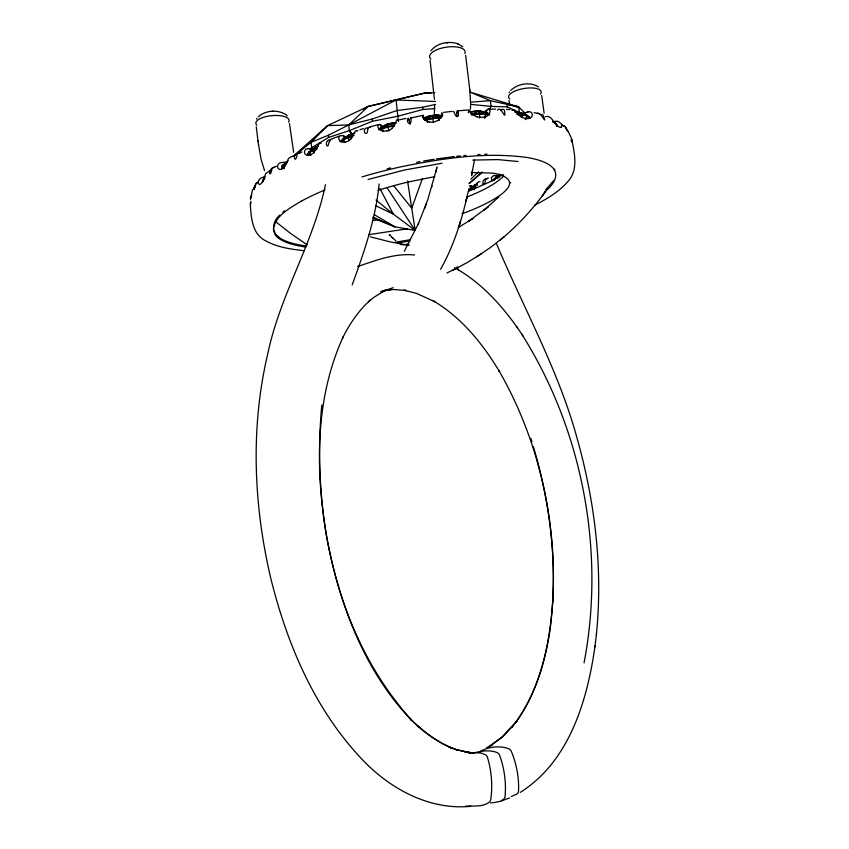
<?xml version="1.0" encoding="UTF-8"?>
<svg xmlns="http://www.w3.org/2000/svg" width="849" height="849" viewBox="0 0 849 849"><rect width="100%" height="100%" fill="white"/><g stroke="black" fill="none" stroke-linecap="round" stroke-linejoin="round"><path stroke-width="1.27" d="M434.592 105.35L434.348 114.413M470.505 109.118L470.548 105.308M410.916 118.711C412.296 127.053 405.1 122.734 408.146 118.16A26.425 3.704 79.7 0 1 408.592 118.584L409.547 121.471M441.989 116.228L441.692 113.724M552.657 602.482C555.798 549.876 548.305 496.952 533.342 446.532M553.198 591.297C551.224 636.983 542.66 684.708 515.545 722.626L516.585 721.162L501.579 737.622L490.329 745.984L492.452 744.7L486.519 748.001M596.38 634.596C603.055 568.65 594.979 501.748 577.055 438.126C558.493 370.228 523.791 308.58 496.665 244.045M479.526 118.032L479.781 113.108L478.231 111.251L476.926 111.166M554.588 123.073L556.657 124.432L556.774 126.268L556.445 124.092L552.593 121.428M273.452 228.784C275.808 214.967 290.39 207.952 301.14 201.181M520.278 792.382C569.499 761.32 587.402 700.287 595.064 645.781M594.937 646.874L596.497 633.587M379.121 183.936C375.757 218.84 364.072 252.142 352.197 284.893M321.792 405.037C311.732 515.067 335.652 635.519 411.107 719.581L409.802 718.233C422.271 730.787 436.619 741.835 453.122 748.542L450.67 747.576L457.929 750.113L471.959 752.925L467.937 752.49L480.821 752.936L485.724 754.846A7.365 6.123 86 0 1 487.273 756.756C491.55 770.383 492.781 785.643 490.743 799.769A7.492 6.187 84.2 0 1 489.13 802.326C482.519 807.038 473.509 805.913 465.804 806.051M251.081 197.138L252.45 189.921L255.188 186.727M250.89 201.171L250.752 203.951M282.027 168.24L282.155 166.011L287.875 160.843L282.155 166.011L284.319 168.611M474.464 159.909L471.535 175.743L472.553 170.416M264.708 178.237L263.201 179.956L263.052 181.495M584.059 662.899C605.39 551.171 582.647 430.634 521.933 334.432M325.454 184.668C313.398 243.047 280.202 294.539 267.976 352.972C250.37 426.506 253.458 503.956 270.534 577.278C286.559 642.555 313.631 707.153 359.849 756.958C387.813 787.628 428.098 810.445 470.728 806.338M367.659 128.624C368.286 137.75 361.058 131.807 366.121 127.966A23.061 8.055 75.2 0 1 367.352 128.263L368.179 128.624M468.255 191.492L465.899 201.531L466.929 197.255C461.113 222.183 453.239 246.9 440.578 269.271M435.749 172.368L437.055 166.924M436.747 168.187L427.726 199.876L418.313 223.903M281.91 166.786L281.9 168.463L281.804 167.423M439.039 120.632L439.506 117.173L442 115.708C435.813 114.328 429.244 115.326 423.715 118.393C429.392 119.974 435.25 116.313 441.13 117.417M410.99 117.905L422.664 115.411L423.311 118.69L427.418 121.598M329.306 141.21L328.308 145.296A1.157 0.817 -58.9 0 1 326.95 145.795C325.305 143.226 327.289 138.822 330.696 140M484.843 118L486.201 112.344L480.343 111.017L473.509 111.304L470.463 112.376M458.089 111.994C459.67 118.733 455.351 116.939 456.953 111.569A30.797 3.799 84.7 0 1 457.091 111.261L457.834 111.24A6.633 0.817 85.4 0 1 458.089 112.079M431.886 186.695L432.088 186.016M460.338 221.939L459.213 225.516L460.604 221.111M263.052 180.975L265.726 173.514L269.122 171.286M499.7 174.162L498.395 177.961M432.661 115.475L433.468 122.532M422.473 178.407L411.733 208.196L415.182 230.397L394.827 226.81L372.902 217.981M424.617 208.642L426.474 203.516M521.955 117.661L522.719 114.297L519.662 112.418L515.152 112.036M263.201 179.956L262.946 180.837L264.464 178.99M307.826 154.147L308.824 152.247L312.697 149.997L316.847 148.808L316.921 149.382L310.575 151.78L307.54 154.815L307.465 154.253M418.695 223.043L404.336 251.304M484.386 117.937L486.074 114.35L489.65 114.965M281.974 167.338L286.951 162.955L284.776 163.73L284.893 164.695M489.321 113.479C493.025 107.08 480.757 109.617 495.657 109.086M489.279 109.861L491.147 106.38L490.351 100.67L470.208 92.148L518.654 106.889L525.117 113.278M256.536 119.072L256.929 118.382M509.23 92.573L509.538 92.01M474.697 188.807L477.096 182.928L478.942 181.718A16.248 9.339 68.4 0 1 479.908 181.707M525.531 119.624L527.303 115.411L519.662 112.418L514.972 112.057M494.182 180.009L494.054 179.128L499.626 174.395L494.054 179.128L493.694 180.338L498.31 176.772L499.562 176.762M285.062 165.863L288.522 158.434L291.345 156.694M553.506 180.805L545.727 189.72M251.644 194.644L250.391 198.379A9.159 0.987 -74 0 0 250.826 197.382M342.54 140.138L343.898 138.143L348.748 135.012L354.712 133.102L348.748 135.012M430.889 50.791C437.097 42.8 449.163 40.635 458.396 43.999L457.76 43.745L462.747 46.791M525.255 119.507L527.441 116.398L529.776 118.308M500.241 239.97C517.519 225.94 532.556 209.321 545.705 191.407M542.352 195.864L545.461 191.715M263.243 180.359L263.551 179.33M314.321 152.067L318.311 144.426L320.36 143.279M264.771 178.789L264.145 179.532L264.028 178.587M279.852 215.126C272.041 221.101 270.725 234.611 280.329 239.376A85.813 25.597 -6.7 0 0 305.98 247.07M340.067 141.73L342.879 139.268L352.526 136.158L352.6 136.742L345.214 138.843L340.64 141.879L340.566 141.305C338.358 140.159 337.881 135.882 340.99 135.691A17.956 9.201 77.5 0 1 341.807 135.617M379.354 129.228C383.419 124.601 390.232 122.564 396.26 123.094M344.715 142.229L342.879 139.268L343.898 138.143L347.103 137.602M350.924 139.151L355.147 131.446L356.389 130.788M485.734 112.917L485.416 111.007L486.053 110.37M510.716 90.44C517.763 83.616 530.105 81.44 538.489 86.98M469.094 189.125L476.968 183.925L470.516 187.725L468.499 190.314L475.631 187.045L473.02 187.236L469.094 189.125L469.21 189.996M503.765 176.051C493.365 186.027 479.749 191.704 466.653 197.233M498.788 197L484.163 210.096L487.942 206.954M258.149 116.844C265.44 110.296 277.485 109.33 285.773 114.53M434.773 92.711L425.582 92.859L368.201 106.422L348.695 124.941L328.351 135.246L311.063 142.292L294.412 155.834M470.919 179.097L478.634 171.827M561.465 127.138L561.582 124.06L558.515 121.566A8.373 7.408 -52.1 0 0 557.708 121.396L556.88 121.29M378.452 129.748L381.095 127.286L383.292 127.074L386.391 124.442L393.034 122.882L395.549 123.052M389.341 235.385L389.946 234.833M441.894 112.62L441.756 116.387L438.689 119.942A10.485 9.212 -12.8 0 1 437.776 120.59M391.994 128.348L394.445 125.429L396.557 120.452M293.467 156.046L327.555 125.62L368.201 106.422L425.582 92.859L430.868 93.241M499.212 175.085L494.054 179.128M469.285 183.405L482.168 172.198M282.897 212.239L284.564 210.796M469.115 183.458L482.041 172.241M481.213 750.824C489.47 746.727 500.761 745.326 509.379 749.03A7.163 5.932 67.2 0 1 511.087 750.834C516.457 763.4 519.217 777.843 518.506 791.491A7.238 5.954 65.8 0 1 517.147 793.911L511.268 796.521M504.306 236.563L490.945 247.176L476.862 256.727M488.228 206.71L468.415 221.462L472.819 218.522L458.099 227.681M544.124 192.373C550.608 187.332 559.587 177.95 553.972 169.322A89.877 28.07 -8.2 0 0 527.717 157.596C485.331 151.631 442.255 158.402 400.696 166.871A192.553 56.384 -7.9 0 0 362.014 176.91M310.851 155.027L308.824 152.247L315.234 147.355L318.386 146.166M282.282 165.428L284.012 164.271M342.879 139.268L351.73 134.057M389.054 130.958L387.547 126.289L388.524 124.092L394.286 125.217L394.424 126.225L389.288 126.724L379.386 129.6L389.712 123.657M481.606 253.681L467.024 262.659L452.538 270.322M286.145 162.881L286.877 162.424L285.328 162.339M500.496 110.094L502.449 109.245L503.765 109.595A6.59 2.802 -87.3 0 1 504.391 110.349C506.513 123.052 501.377 106.167 498.034 109.627A32.602 13.86 -88.2 0 0 497.418 109.999M503.202 174.416L489.279 182.132L468.372 191.407M434.784 108.619L422.908 109.479L397.619 116.292L372.456 121.248L349.395 130.597L328.616 137.432L309.524 149.021M487.347 747.704L503.255 736.157L512.796 726.15L511.682 727.572L517.221 720.504L516.139 721.883C535.91 694.524 545.429 661.212 550.301 628.186L550.141 629.205C561.359 540.664 543.466 448.07 498.925 370.631L499.456 371.533C482.731 343.813 461.612 317.558 433.393 300.907L434.9 301.777L416.424 293.351L403.954 290.209L406.342 290.56L393.968 289.52L387.813 289.817L391.612 289.424L381.944 291.122M308.824 152.247L315.234 147.355L312.697 149.997L314.332 152.969M363.722 109.075L368.201 106.422M516.585 114.159C520.416 110.572 526.072 114.742 529.627 117.332M441.215 118L434.55 118.255L424.776 120.42L424.702 119.836C429.605 117.417 434.688 113.31 440.429 115.793M435.399 101.466L396.069 99.959L348.695 124.941L327.555 125.62L311.063 142.292L311.721 147.832L313.769 149.488M534.626 205.256C546.82 198.984 559.003 191.842 568.055 181.346C578.127 170.341 574.773 154.348 572.13 141.189M493.545 802.676L500.464 801.297L503.903 799.005A7.333 6.06 74.9 0 0 505.017 796.914C506.375 782.958 504.348 768.048 499.499 754.899A7.301 6.081 76.5 0 0 497.408 752.692C489.395 749.221 479.812 751.344 471.651 753.445M457.123 268.008L446.967 272.975M471.333 114.445L478.231 111.251L480.343 111.017L483.07 112.312M282.155 166.011L284.893 164.674M257.693 182.8C253.246 183.702 252.524 197.223 255.793 183.893A6.07 5.455 38.9 0 1 256.685 182.8L258.446 181.686M523.897 115.018L523.621 113.363L524.905 112.79M310.967 149.689L312.294 149.148L310.957 148.872A34.841 23.56 76.1 0 0 308.59 148.628M497.652 175.626L496.103 176.263M387.335 289.658L381.562 292.215L385.085 290.432L373.91 297.32L368.54 301.671L370.472 299.973C358.448 310.649 349.374 324.222 342.338 338.581L343.145 336.926C314.883 398.754 315.499 469.699 326.387 535.56C339.016 602.705 363.712 670.699 411.924 720.652L410.576 719.39L418.716 727.041L417.315 725.736C427.525 734.746 438.859 742.578 451.424 747.884L448.983 746.993L458.184 750.389L455.711 749.476L468.945 752.554L464.944 752.15L471.418 752.755M316.284 147.142L317.961 146.442L315.234 147.355L317.324 147.938M357.556 266.586C375.863 260.378 394.859 252.991 414.588 254.987M477.159 183.915L474.527 184.817L473.646 186.854L470.516 187.725M381.095 127.286L381.679 128.167L394.286 125.217M462.079 213.566C473.657 210.244 536.112 184.095 496.739 173.843A48.425 15.08 -8.1 0 0 491.645 173.069L471.195 172.591M501.398 800.904L509.58 797.943M332.967 138.387L339.43 136.127M469.911 112.588C476.353 109.256 483.134 112.832 489.576 114.382M470.484 185.698L471.609 185.995L470.229 186.419M351.231 134.078L349.395 130.597L348.695 124.941L372.18 119.03L396.876 110.561L422.611 107.239L435.548 104.438M343.696 136.838L344.843 136.445L344.938 137.347M380.543 291.95L393.204 287.684M262.574 177.494C259.582 177.844 256.844 181.909 259.136 184.435A9.817 3.12 -77.7 0 0 259.635 184.573A10.708 3.396 -78.8 0 0 262.553 181.41M471.407 115.029L478.21 113.999L486.074 114.35M368.063 179.489L404.336 170.055L441.989 163.252M359.934 129.664L363.51 128.634M498.31 176.772L497.217 177.07L497.334 177.95M370.769 126.628L378.208 124.697M493.619 175.541L491.263 177.632L492.176 181.24M380.479 125.992L381.71 125.684L381.901 127.615A3.661 1.73 73.3 0 0 382.05 128.677M281.199 162.615C277.856 162.637 275.957 167.656 279.151 169.28A9.955 5.094 -71.4 0 0 282.101 168.664M384.141 290.549L386.433 289.976M397.788 120.134L405.971 118.446M509.283 182.949L510.705 182.715M407.446 228.784L368.922 234.664M409.292 119.539L407.891 119.815M307.402 148.787C303.666 148.84 303.443 154.348 306.786 155.24A9.838 6.421 -63.9 0 0 314.247 151.95M470.707 113.49L485.936 113.341M263.922 177.176L264.092 177.144A33.153 30.362 62.9 0 1 265.302 176.9M416.583 162.297L420.075 161.639M545.419 116.737C550.778 114.965 552.986 121.227 555.84 124.315M274.514 167.444C267.562 167.391 269.366 181.166 272.073 168.686A6.24 4.967 55.5 0 1 272.89 167.667L276.403 166.266M483.972 112.737L486.201 112.344L489.417 114.01M409.749 239.8L395.538 242.198M409.887 240.914L398.064 242.941M423.587 161.023L434.179 159.272M434.826 176.624L408.337 181.973A153.202 44.583 -8 0 0 378.06 190.325M408.868 243.971L403.073 244.958M512.499 109.85L514.186 110.158L516.33 112.705M422.431 117.162L423.725 116.95L423.927 118.881M436.535 158.912L454.332 156.577M379.556 219.647L373.39 220.432M441.682 114.307L442.913 114.148M443.624 112.365L452.188 111.378M447.667 42.588L446.436 42.726L448.368 42.514M536.971 113.628C540.548 110.423 547.775 127.944 543.233 115.368A6.474 4.648 -74.6 0 0 542.246 114.604L539.221 114.212M457.335 110.901L469.2 109.903L471.948 113.84L475.684 116.324M456.709 156.301L460.264 155.951M456.613 112.641L458.036 112.514M469.784 753.169L474.74 752.808M492.516 802.783L490.51 802.952M463.809 155.6L466.165 155.399M528.481 111.76C532.355 110.699 533.968 116.387 530.476 117.852A11.334 7.418 46.2 0 1 529.362 118.361A12.862 8.394 46.5 0 1 522.358 117.438A11.345 7.301 46 0 1 520.861 116.674M271.998 111.346L273.42 111.251M488.493 178.099L487.814 178.173A13.361 7.991 68.7 0 0 487.517 178.226L485.808 179.181A5.699 3.407 69.3 0 0 485.299 180.052C485.617 184.626 481.723 186.95 483.123 180.975A5.688 3.428 67.5 0 1 483.622 180.094L485.341 179.139A13.584 8.15 68.8 0 1 485.639 179.086L486.318 179.022M472.808 160.079L497.769 159.601L518.049 161.501M527.441 116.398L525.351 115.443L518.336 114.87L518.251 114.297L522.719 114.297L527.303 115.411M477.86 154.56L480.152 154.454M379.11 124.527C375.799 125.779 379.312 130.428 381.795 130.714A10.453 8.734 -37.1 0 0 386.995 130.682M484.747 154.242L486.997 154.178M516.128 106.942L518.654 106.889L519.45 112.503L522.888 114.392M485.416 111.007L486.753 110.986M457.091 116.716L455.68 115.729L453.716 111.421A27.741 3.332 84.8 0 0 453.578 111.697M519.45 112.503L507.278 106.878L491.147 106.38L470.781 104.395L470.473 102.177L490.351 100.67L518.654 106.889L508.487 104.703M506.482 109.383L510.016 109.574M496.23 175.425L497.641 175.563M304.006 250.678C291.069 249.224 277.665 247.42 266.108 241.02C251.803 234.377 251.039 216.75 250.264 203.081M369.432 127.159L367.988 127.775A6.569 2.271 75.4 0 0 367.649 128.602M516.861 112.28L519.694 112.62M423.715 118.393L429.138 115.984L432.576 115.687L439.506 117.173M409.091 245.361L389.617 241.753L370.26 236.797M523.621 113.363L524.555 113.522M562.356 125.684L564.436 126.331A6.283 5.656 -48.1 0 1 565.625 127.191L567.737 131.319L564.999 126.48L562.017 124.803M534.106 112.63L538.149 113.49M552.922 122.086L554.726 122.511L556.859 125.748M354.16 135.67L349.671 134.726L347.825 137.135L349.172 140.276M411.33 117.417L411.616 117.555A27.741 3.799 79.6 0 1 411.691 117.608M477.191 185.422L474.899 184.806L473.137 188.107M343.792 136.105L344.843 136.445M370.61 127.52L370.376 127.424A25.173 8.723 75.1 0 0 369.421 127.148M373.008 217.195L394.827 226.81L374.367 214.712M375.587 205.67L393.384 214.16L415.182 230.397L386.985 187.629M386.656 222.608L394.827 226.81M524.82 114.689L526.741 115.74M454.533 267.679C483.113 283.47 505.006 308.856 522.835 335.758M399.73 243.642L401.726 244.82M381.01 125.228L381.594 125.599M520.851 116.727L517.657 114.201M307.359 244.947L290.528 233.39L275.723 221.738M486.201 112.344L488.387 113.755M554.875 123.487L553.909 122.341M340.491 141.231L341.956 141.985A9.986 7.588 -53.1 0 0 350.849 139.045M282.271 166.966L284.394 168.484M376.033 200.067L393.384 214.16L379.938 188.627M308.94 153.223L310.872 154.794M395.772 240.776L389.394 234.738M567.779 130.767L571.366 138.047M286.272 114.933L287.185 115.825M342.996 140.255L344.811 141.974M391.983 237.423L393.076 238.505M381.679 128.167L383.493 131.171M352.675 134.683L349.395 130.597L352.282 134.991M393.692 185.729L411.733 208.196L407.562 181.007M516.468 326.441L517.434 327.852M381.806 129.165L383.207 131.287M571.823 141.55L571.971 141.772A12.268 0.785 70.7 0 0 572.014 140.053M427.599 122.309L426.166 119.136M570.963 140.053L571.727 141.39M423.46 116.398L423.725 116.95M554.386 169.057L554.875 170.065M457.133 266.873L458.672 270.513M264.538 170.585L261.174 159.665L258.467 144.542M530.816 438.317L531.941 441.83M273.463 229.538L275.564 234.122L280.191 238.208A85.802 25.661 -6.7 0 0 305.852 245.934M293.658 152.3L289.445 123.487M398.414 121.471L396.069 99.959M556.445 124.092L556.519 124.654M555.469 123.126L555.554 123.689M541.704 95.555L544.103 113.214M529.32 116.992L529.394 117.565M528.142 116.026L528.227 116.6M526.369 115.252L526.454 115.825M524.066 114.689L524.151 115.262M521.339 114.371L521.413 114.944M509.071 100.553L509.559 104.002M506.97 104.735L507.278 106.878M487.284 113.766L487.368 114.35M484.535 113.395L484.62 113.978M481.436 113.278L481.521 113.851M256.26 126.671L258.075 141.56M478.136 113.416L478.21 113.999M474.708 113.808L474.793 114.392M465.613 55.312L469.847 90.143M472.978 113.893L473.116 114.891M257.979 140.945L258.552 145.147M437.882 117.417L437.957 118M430.082 60.406L434.423 99.354M434.476 117.671L434.55 118.255M431.069 118.17L431.143 118.754M427.758 118.902L427.843 119.486M422.611 107.239L422.908 109.479M392.609 125.599L392.684 126.183M389.213 126.14L389.288 126.724M385.987 126.894L386.072 127.477M383.037 127.838L383.111 128.422M380.479 128.942L380.554 129.515M372.18 119.03L372.456 121.248M349.332 136.901L349.406 137.474M346.456 137.825L346.53 138.398M343.962 138.896L344.036 139.469M341.977 140.074L342.051 140.647M471.619 186.027L471.8 187.618M328.351 135.246L328.616 137.432M314.003 149.7L314.066 150.262M311.562 150.719L311.636 151.292M309.609 151.854L309.673 152.417M308.229 153.043L308.293 153.616M497.822 177.038L497.747 176.422M285.805 163.401L285.88 163.953M283.937 164.483L284.001 165.035M282.611 165.629L282.675 166.181M262.988 180.434L263.031 181.718M312.336 149.466L312.453 150.719M344.938 137.432L345.034 138.366A3.619 2.271 68 0 0 345.076 138.875M469.805 89.644L470.495 101.509M256.78 125.09A16.672 6.176 -5.3 0 1 271.754 115.655A16.672 6.176 -5.3 0 1 288.564 122.044M430.899 59.122A17.956 7.227 -8.4 0 1 445.587 47.289A17.956 7.227 -8.4 0 1 464.838 53.54M509.793 99.004A16.513 6.049 -9.5 0 1 524.098 88.487A16.513 6.049 -9.5 0 1 540.495 94.027M479.972 752.479A7.132 5.858 68 0 1 480.863 751.185M387.229 168.718A192.521 56.522 -7.9 0 1 390.529 167.922M301.289 201.202A192.553 56.384 -7.9 0 1 324.997 189.932M285.328 162.265A34.3 27.677 71.1 0 0 282.643 162.329L282.484 162.414A17.32 13.796 66 0 0 281.189 162.562M285.126 166.001A10.039 5.211 -75 0 1 282.101 169.004M291.313 156.598A17.5 11.79 58.7 0 1 292.406 156.449M292.544 156.322A34.703 22.955 54.7 0 1 293.287 156.312M379.768 124.495A35.923 12.502 84.9 0 1 380.999 125.005M379.11 124.485A18.158 6.145 81.9 0 1 379.662 124.485M392.068 128.443A10.379 8.872 -41.9 0 1 387.017 130.99M396.525 120.356A18.232 3.078 75.2 0 1 396.801 120.325M396.748 120.038A36.167 5.741 71.6 0 1 397.099 120.197M494.818 175.658A29.704 17.85 61.2 0 1 496.315 175.743M493.64 175.605A16.386 10.082 66 0 1 494.67 175.531M307.391 148.745A17.67 11.78 72.5 0 1 308.452 148.628M320.328 143.184A17.818 9.509 65.4 0 1 321.219 143.131M341.924 135.617A35.393 18.445 80.5 0 1 343.792 135.989M356.357 130.682A18.073 6.601 70.7 0 1 356.983 130.693M357.015 130.555A35.722 12.724 67.5 0 1 357.907 130.778M469.391 185.825A29.482 14.04 66.5 0 1 470.558 186.037M474.251 189.486A5.603 4.171 -64.2 0 1 474.018 189.815M471.821 188.075A3.141 2.048 69.4 0 1 471.757 187.608M262.553 177.42A16.895 15.282 55.3 0 1 263.901 177.101M262.978 180.986A9.827 3.025 -79.2 0 1 262.606 181.76M269.059 171.158A17.097 13.563 48.2 0 1 270.322 170.914M251.124 196.225A11.069 0.616 -84.3 0 1 250.476 199.43M556.827 125.228A11.525 3.629 60.4 0 1 555.83 124.209M557.167 125.546A13.329 4.287 60.8 0 0 560.701 127.382L560.934 127.382A11.525 3.736 60.8 0 0 561.465 127.138M554.906 121.471A16.566 14.911 -63 0 1 556.87 121.407M553.187 121.63A33.26 30.606 -78.9 0 1 554.885 121.386M511.989 110.412A18.084 7.779 -76.2 0 1 512.456 110.2M518.081 113.915A7.45 2.144 45.2 0 1 516.999 112.705M527.388 112.11A17.935 12.31 -85.3 0 1 528.481 111.845M524.979 113.066A34.353 24.09 85.8 0 1 527.356 112.1M468.255 112.694A35.626 4.065 -82.2 0 1 468.637 111.781M468.797 111.452A18.275 2.398 -86.3 0 1 469.009 110.911M477.361 116.854A10.867 8.936 23 0 1 475.705 116.271M485.49 116.515A12.109 10.092 23.3 0 1 477.371 116.822M489.449 113.543A9.955 8.246 20.9 0 1 486.201 116.568M487.358 109.691A18.19 6.845 85.5 0 1 487.92 109.319M486.233 110.954A35.265 13.711 79.7 0 1 487.368 109.808M485.702 112.949A3.672 1.762 -87.3 0 1 485.787 114.18M423.004 115.199A35.934 4.998 -89.5 0 1 423.492 115.644M422.749 115.528A18.285 2.335 87 0 1 422.951 115.379M429.063 121.991A10.485 9.137 -10 0 1 427.44 121.566M437.713 120.494A11.43 10.061 -11.2 0 1 429.085 121.948M442.149 114.413A18.285 1.443 79.8 0 1 442.149 113.83M442.499 116.313A35.913 3.237 75.4 0 1 442.414 114.944M441.958 116.313A3.683 0.753 85.6 0 1 442.021 116.812M423.948 119.391A3.672 0.998 78.3 0 1 423.874 118.839M571.579 138.536A10.814 0.785 70.1 0 1 571.876 139.66M572.109 141.847A10.814 0.626 70.7 0 1 572.024 141.91M410.905 118.637A6.622 0.902 80.1 0 1 410.98 117.862M410.099 124.432A3.725 0.605 79.4 0 1 409.526 121.428M329.635 141.634A7.45 3.513 76 0 1 331.269 139.013L331.428 138.971A19.187 9.986 69.5 0 1 332.373 138.971M300.185 153.17A22.414 15.091 64.4 0 0 297.967 153.234C291.281 155.123 295.834 165.184 297.203 154.178A6.378 4.266 64.4 0 1 297.893 153.213L300.61 152.141A24.398 16.396 64.3 0 1 301.904 152.098M486.318 179.012A30.66 18.466 69.3 0 1 486.827 179.012"/></g></svg>
